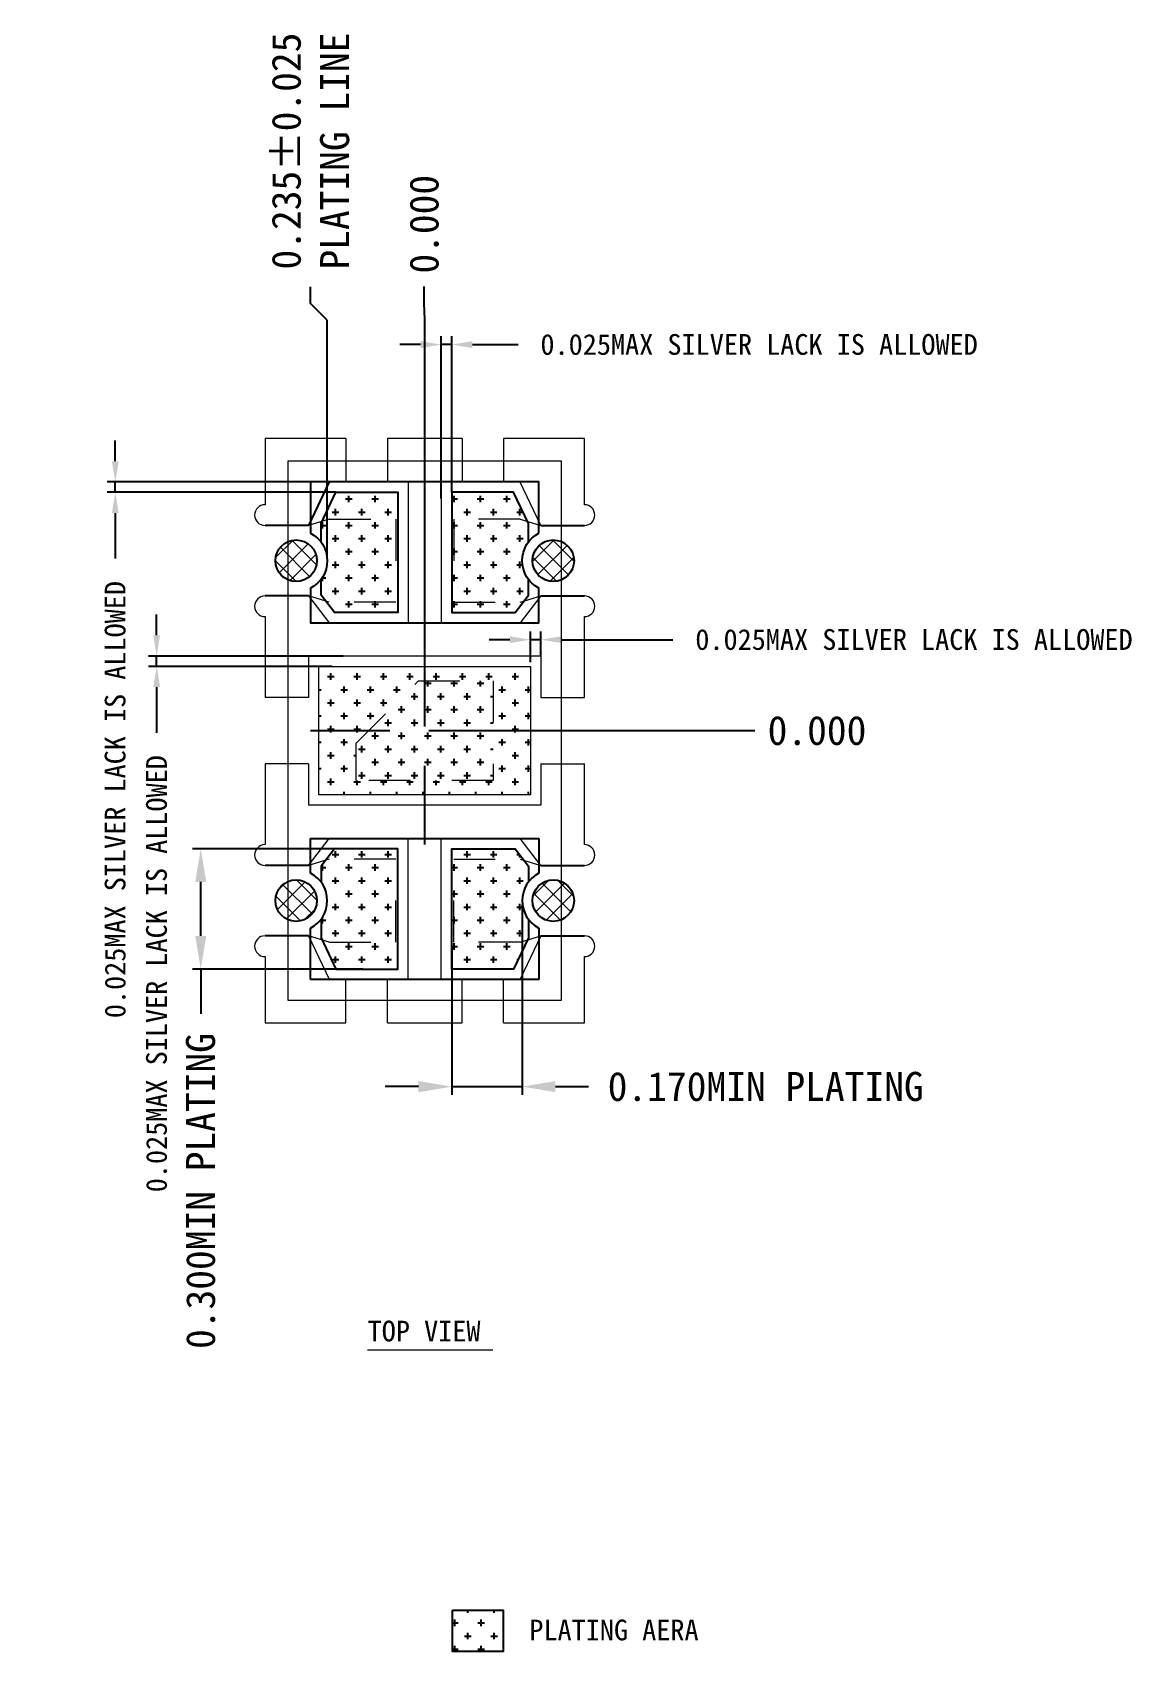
# Model space of a CAD drawing. Extents: x 887.29 to 889.94, y 88.88 to 92.79.
import ezdxf

# ---------------------------------------------------------------- set-up
doc = ezdxf.new("R2010")
doc.units = 0
doc.linetypes.add('CENTER2', pattern=[28.575, 19.05, -3.175, 3.175, -3.175])
doc.linetypes.add('HIDDEN2', pattern=[4.7625, 3.175, -1.5875])
for name, color, linetype in [('BOT', 7, 'Continuous'), ('DIE', 7, 'Continuous'), ('outline', 190, 'Continuous'), ('PLATING', 3, 'Continuous'), ('中心线', 1, 'CENTER2')]:
    doc.layers.add(name, color=color, linetype=linetype)
doc.layers.add('ETCH', color=4, linetype='Continuous', lineweight=15)
doc.layers.add('标注线', color=3, linetype='Continuous', lineweight=9)
doc.styles.get("Standard").update_dxf_attribs({"font": ''})
doc.styles.get('Standard').set_extended_font_data('SimSun')
doc.dimstyles.new('ISO-25', dxfattribs={"dimtxt": 0.05, "dimasz": 0.01, "dimexe": 0.05, "dimexo": 0.05, "dimgap": 0.005, "dimtad": 1, "dimdec": 3, "dimdsep": 46, "dimtxsty": 'Standard', "dimcen": 2.5, "dimadec": 0, "dimazin": 0, "dimtfac": 1, "dimtdec": 3, "dimtmove": 0, "dimatfit": 3, "dimfxl": 1, "dimarcsym": 0})
pattern_1 = [(0, (0.540372, -0.76124), (0.03175, 0.03175), [0.015875, -0.047625]), (90, (0.54831, -0.769176), (-0.03175, 0.03175), [0.015875, -0.047625])]
pattern_2 = [(135, (858.53262, 96.56882), (-0.02245064, -0.02245064), []), (225, (858.53262, 96.56882), (0.02245064, -0.02245064), [])]

# ---------------------------------------------------------------- blocks, each defined once
blk = doc.blocks.new('*D0')
at = {"layer": 'Defpoints', "color": 0, "transparency": 16777216}
for p in [(887.5929, 91.2842), (888.0264, 91.2592), (888.0526, 91.2842)]:
    blk.add_point(p, dxfattribs=at)
at = {"layer": '标注线', "color": 0, "lineweight": -2, "transparency": 16777216}
for p, q in [((887.5929, 91.3342), (887.5929, 91.3842)), ((888.0426, 91.2842), (887.5729, 91.2842)), ((888.0164, 91.2592), (887.5729, 91.2592)), ((887.5929, 91.2592), (887.5929, 91.2842)), ((887.5929, 91.2092), (887.5929, 91.0992))]:
    blk.add_line(p, q, dxfattribs=at)
at = {"layer": '标注线', "color": 0, "transparency": 16777216}
for points in [[(887.5846, 91.3342), (887.6013, 91.3342), (887.5929, 91.2842)], [(887.6013, 91.2092), (887.5846, 91.2092), (887.5929, 91.2592)]]:
    blk.add_solid(points, dxfattribs=at)
at = {"layer": '标注线', "color": 0, "transparency": 16777216, "insert": (887.5929, 90.5179), "char_height": 0.05, "attachment_point": 5, "rotation": 90}
blk.add_mtext('0.025MAX SILVER LACK IS ALLOWED', dxfattribs=at)
blk = doc.blocks.new('*D1')
at = {"layer": 'Defpoints', "color": 0, "transparency": 16777216}
for p in [(888.4942, 91.3237), (888.4942, 91.2592), (888.5192, 91.2742)]:
    blk.add_point(p, dxfattribs=at)
at = {"layer": '标注线', "color": 0, "lineweight": -2, "transparency": 16777216}
for p, q in [((888.4942, 91.2692), (888.4942, 91.3437)), ((888.5192, 91.2842), (888.5192, 91.3437)), ((888.4442, 91.3237), (888.3942, 91.3237)), ((888.5192, 91.3237), (888.4942, 91.3237)), ((888.5692, 91.3237), (888.8376, 91.3237))]:
    blk.add_line(p, q, dxfattribs=at)
at = {"layer": '标注线', "color": 0, "transparency": 16777216}
for points in [[(888.4442, 91.3154), (888.4442, 91.332), (888.4942, 91.3237)], [(888.5692, 91.332), (888.5692, 91.3154), (888.5192, 91.3237)]]:
    blk.add_solid(points, dxfattribs=at)
at = {"layer": '标注线', "color": 0, "transparency": 16777216, "insert": (889.4188, 91.3237), "char_height": 0.05, "attachment_point": 5}
blk.add_mtext('0.025MAX SILVER LACK IS ALLOWED', dxfattribs=at)
blk = doc.blocks.new('*D2')
at = {"layer": 'Defpoints', "color": 0, "transparency": 16777216}
for p in [(887.9642, 92.1748), (888.0042, 91.5142), (888.2392, 91.1042)]:
    blk.add_point(p, dxfattribs=at)
at = {"layer": '标注线', "color": 0, "lineweight": -2, "transparency": 16777216}
for p, q in [((887.9642, 92.1348), (887.9642, 92.1748)), ((888.0042, 92.0948), (887.9642, 92.1348)), ((888.0042, 91.5242), (888.0042, 92.0948))]:
    blk.add_line(p, q, dxfattribs=at)
at = {"layer": '标注线', "color": 0, "transparency": 16777216, "insert": (887.9642, 92.5024), "char_height": 0.07, "attachment_point": 5, "rotation": 90}
blk.add_mtext('\\A1;0.235%%p0.025\\PPLATING LINE', dxfattribs=at)
blk = doc.blocks.new('*D3')
at = {"layer": 'Defpoints', "color": 0, "transparency": 16777216}
for p in [(888.2381, 92.1757), (888.2392, 91.1042), (888.2392, 91.1042)]:
    blk.add_point(p, dxfattribs=at)
at = {"layer": '标注线', "color": 0, "lineweight": -2, "transparency": 16777216}
for p, q in [((888.2381, 92.1357), (888.2381, 92.1757)), ((888.2392, 92.0957), (888.2381, 92.1357)), ((888.2392, 91.1142), (888.2392, 92.0957))]:
    blk.add_line(p, q, dxfattribs=at)
at = {"layer": '标注线', "color": 0, "transparency": 16777216, "insert": (888.2381, 92.3259), "char_height": 0.07, "attachment_point": 5, "rotation": 90}
blk.add_mtext('0.000', dxfattribs=at)
blk = doc.blocks.new('*D4')
at = {"layer": 'Defpoints', "color": 0, "transparency": 16777216}
for p in [(888.2392, 91.1042), (888.2392, 91.1042), (889.0347, 91.1042)]:
    blk.add_point(p, dxfattribs=at)
at = {"layer": '标注线', "color": 0, "lineweight": -2, "transparency": 16777216}
blk.add_line((888.2492, 91.1042), (889.0347, 91.1042), dxfattribs=at)
at = {"layer": '标注线', "color": 0, "transparency": 16777216, "insert": (889.185, 91.1042), "char_height": 0.07, "attachment_point": 5}
blk.add_mtext('0.000', dxfattribs=at)
blk = doc.blocks.new('*D5')
at = {"layer": 'Defpoints', "color": 0, "transparency": 16777216}
for p in [(887.6992, 90.8192), (888.0978, 90.8192), (888.0996, 90.5292)]:
    blk.add_point(p, dxfattribs=at)
at = {"layer": '标注线', "color": 0, "lineweight": -2, "transparency": 16777216}
for p, q in [((888.0878, 90.8192), (887.6792, 90.8192)), ((887.6992, 90.6092), (887.6992, 90.7392)), ((888.0896, 90.5292), (887.6792, 90.5292)), ((887.6992, 90.5292), (887.6992, 90.4208))]:
    blk.add_line(p, q, dxfattribs=at)
at = {"layer": '标注线', "color": 0, "transparency": 16777216}
for points in [[(887.7126, 90.7392), (887.6859, 90.7392), (887.6992, 90.8192)], [(887.6859, 90.6092), (887.7126, 90.6092), (887.6992, 90.5292)]]:
    blk.add_solid(points, dxfattribs=at)
at = {"layer": '标注线', "color": 0, "transparency": 16777216, "insert": (887.6992, 89.9936), "char_height": 0.07, "attachment_point": 5, "rotation": 90}
blk.add_mtext('{\\fSimSun|b0|i0|c0|p34;0.300MIN PLATING}', dxfattribs=at)
blk = doc.blocks.new('*D6')
at = {"layer": 'Defpoints', "color": 0, "transparency": 16777216}
for p in [(888.4742, 90.6942), (888.3042, 90.5942), (888.4742, 90.2454)]:
    blk.add_point(p, dxfattribs=at)
at = {"layer": '标注线', "color": 0, "lineweight": -2, "transparency": 16777216}
for p, q in [((888.4742, 90.6842), (888.4742, 90.2254)), ((888.3042, 90.5842), (888.3042, 90.2254)), ((888.2242, 90.2454), (888.1442, 90.2454)), ((888.3042, 90.2454), (888.4742, 90.2454)), ((888.5542, 90.2454), (888.6342, 90.2454))]:
    blk.add_line(p, q, dxfattribs=at)
at = {"layer": '标注线', "color": 0, "transparency": 16777216}
for points in [[(888.2242, 90.2321), (888.2242, 90.2588), (888.3042, 90.2454)], [(888.5542, 90.2588), (888.5542, 90.2321), (888.4742, 90.2454)]]:
    blk.add_solid(points, dxfattribs=at)
at = {"layer": '标注线', "color": 0, "transparency": 16777216, "insert": (889.0613, 90.2454), "char_height": 0.07, "attachment_point": 5}
blk.add_mtext('0.170{\\fSimSun|b0|i0|c0|p34;MIN PLATING}', dxfattribs=at)
blk = doc.blocks.new('*D7')
at = {"layer": 'Defpoints', "color": 0, "transparency": 16777216}
for p in [(888.2792, 92.0355), (888.2792, 91.6542), (888.3042, 91.6692)]:
    blk.add_point(p, dxfattribs=at)
at = {"layer": '标注线', "color": 0, "lineweight": -2, "transparency": 16777216}
for p, q in [((888.2292, 92.0355), (888.1792, 92.0355)), ((888.2792, 91.6642), (888.2792, 92.0555)), ((888.3042, 92.0355), (888.2792, 92.0355)), ((888.3042, 91.6792), (888.3042, 92.0555)), ((888.3542, 92.0355), (888.4642, 92.0355))]:
    blk.add_line(p, q, dxfattribs=at)
at = {"layer": '标注线', "color": 0, "transparency": 16777216}
for points in [[(888.2292, 92.0272), (888.2292, 92.0438), (888.2792, 92.0355)], [(888.3542, 92.0438), (888.3542, 92.0272), (888.3042, 92.0355)]]:
    blk.add_solid(points, dxfattribs=at)
at = {"layer": '标注线', "color": 0, "transparency": 16777216, "insert": (889.0454, 92.0355), "char_height": 0.05, "attachment_point": 5}
blk.add_mtext('0.025MAX SILVER LACK IS ALLOWED', dxfattribs=at)
blk = doc.blocks.new('*D8')
at = {"layer": 'Defpoints', "color": 0, "transparency": 16777216}
for p in [(887.4932, 91.7042), (888.035, 91.6792), (888.0612, 91.7042)]:
    blk.add_point(p, dxfattribs=at)
at = {"layer": '标注线', "color": 0, "lineweight": -2, "transparency": 16777216}
for p, q in [((887.4932, 91.7542), (887.4932, 91.8042)), ((888.0512, 91.7042), (887.4732, 91.7042)), ((888.025, 91.6792), (887.4732, 91.6792)), ((887.4932, 91.6792), (887.4932, 91.7042)), ((887.4932, 91.6292), (887.4932, 91.5192))]:
    blk.add_line(p, q, dxfattribs=at)
at = {"layer": '标注线', "color": 0, "transparency": 16777216}
for points in [[(887.4848, 91.7542), (887.5015, 91.7542), (887.4932, 91.7042)], [(887.5015, 91.6292), (887.4848, 91.6292), (887.4932, 91.6792)]]:
    blk.add_solid(points, dxfattribs=at)
at = {"layer": '标注线', "color": 0, "transparency": 16777216, "insert": (887.4932, 90.9379), "char_height": 0.05, "attachment_point": 5, "rotation": 90}
blk.add_mtext('0.025MAX SILVER LACK IS ALLOWED', dxfattribs=at)

msp = doc.modelspace()

# ---------------------------------------------------------------- hatches: boundary and pattern name
at = {"layer": 'ETCH', "lineweight": 15}
h = msp.add_hatch(dxfattribs=at)
h.set_pattern_fill('ANSI37', color=6, scale=0.01, angle=90)
h.set_pattern_definition(pattern_2)
h.paths.add_polyline_path([(887.9792, 91.5142, 1), (887.8792, 91.5142, 1)])
h = msp.add_hatch(dxfattribs=at)
h.set_pattern_fill('ANSI37', color=6, scale=0.01, angle=90)
h.set_pattern_definition(pattern_2)
h.paths.add_polyline_path([(888.4992, 91.5142, -1), (888.5992, 91.5142, -1)])
h = msp.add_hatch(dxfattribs=at)
h.set_pattern_fill('ANSI37', color=6, scale=0.01, angle=270)
h.set_pattern_definition(pattern_2)
h.paths.add_polyline_path([(887.9792, 90.6942, -1), (887.8792, 90.6942, -1)])
h = msp.add_hatch(dxfattribs=at)
h.set_pattern_fill('ANSI37', color=6, scale=0.01, angle=270)
h.set_pattern_definition(pattern_2)
h.paths.add_polyline_path([(888.4992, 90.6942, 1), (888.5992, 90.6942, 1)])
at = {"layer": 'PLATING'}
h = msp.add_hatch(dxfattribs=at)
h.set_pattern_fill('CROSS', color=256, scale=0.005, angle=360)
h.set_pattern_definition(pattern_1)
h.paths.add_polyline_path([(888.0092, 91.6142), (888.1692, 91.6142), (888.1692, 91.4142), (888.0092, 91.4142), (888.0002, 91.4169), (888.0215, 91.3892), (888.1742, 91.3892), (888.1742, 91.6792), (888.025, 91.6792), (887.9915, 91.6089)])
h.paths.add_polyline_path([(887.9892, 91.604), (887.9892, 91.5592, -0.411472), (887.9892, 91.4692), (887.9892, 91.4312), (888.0002, 91.4169), (888.0092, 91.4142), (888.1692, 91.4142), (888.1692, 91.6142), (888.0092, 91.6142), (887.9915, 91.6089)])
h = msp.add_hatch(dxfattribs=at)
h.set_pattern_fill('CROSS', color=256, scale=0.005, angle=180)
h.set_pattern_definition(pattern_1)
h.paths.add_polyline_path([(888.4692, 91.6142), (888.3092, 91.6142), (888.3092, 91.4142), (888.4692, 91.4142), (888.4782, 91.4169), (888.4569, 91.3892), (888.3042, 91.3892), (888.3042, 91.6792), (888.4533, 91.6792), (888.4868, 91.6089)])
h.paths.add_polyline_path([(888.4892, 91.604), (888.4892, 91.5592, 0.333333), (888.4892, 91.4692), (888.4892, 91.4312), (888.4782, 91.4169), (888.4692, 91.4142), (888.3092, 91.4142), (888.3092, 91.6142), (888.4692, 91.6142), (888.4868, 91.6089)])
h = msp.add_hatch(dxfattribs=at)
h.set_pattern_fill('CROSS', color=256, scale=0.005)
h.set_pattern_definition([(0, (854.413666, 96.56882), (0.03175, 0.03175), [0.015875, -0.047625]), (90, (854.421603, 96.560884), (-0.03175, 0.03175), [0.015875, -0.047625])])
h.paths.add_polyline_path([(887.9842, 91.2592), (887.9842, 90.9492), (888.4942, 90.9492), (888.4942, 91.2592)])
h.paths.add_polyline_path([(888.0742, 90.9842), (888.0742, 91.0742), (888.2242, 91.2242), (888.4042, 91.2242), (888.4042, 90.9842)], flags=16)
h = msp.add_hatch(dxfattribs=at)
h.set_pattern_fill('CROSS', color=256, scale=0.005)
h.set_pattern_definition(pattern_1)
h.paths.add_polyline_path([(888.1042, 91.1042), (888.2392, 91.1042), (888.2392, 90.9842), (888.0742, 90.9842), (888.0742, 91.0742)])
h.paths.add_polyline_path([(888.2392, 91.2242), (888.4042, 91.2242), (888.4042, 91.1042), (888.2392, 91.1042)])
h.paths.add_polyline_path([(888.2392, 90.9842), (888.2392, 91.1042), (888.4042, 91.1042), (888.4042, 90.9842)])
h.paths.add_polyline_path([(888.1042, 91.1042), (888.2242, 91.2242), (888.2392, 91.2242), (888.2392, 91.1042)])
h = msp.add_hatch(dxfattribs=at)
h.set_pattern_fill('CROSS', color=256, scale=0.005)
h.set_pattern_definition(pattern_1)
h.paths.add_polyline_path([(888.0092, 90.5942), (888.1692, 90.5942), (888.1692, 90.7942), (888.0092, 90.7942), (888.0002, 90.7915), (888.0215, 90.8192), (888.1742, 90.8192), (888.1742, 90.5292), (888.025, 90.5292), (887.9915, 90.5995)])
h.paths.add_polyline_path([(887.9892, 90.6043), (887.9892, 90.6492, 0.411472), (887.9892, 90.7392), (887.9892, 90.7772), (888.0002, 90.7915), (888.0092, 90.7942), (888.1692, 90.7942), (888.1692, 90.5942), (888.0092, 90.5942), (887.9915, 90.5995)])
h = msp.add_hatch(dxfattribs=at)
h.set_pattern_fill('CROSS', color=256, scale=0.005, angle=180)
h.set_pattern_definition(pattern_1)
h.paths.add_polyline_path([(888.4692, 90.5942), (888.3092, 90.5942), (888.3092, 90.7942), (888.4692, 90.7942), (888.4782, 90.7915), (888.4569, 90.8192), (888.3042, 90.8192), (888.3042, 90.5292), (888.4533, 90.5292), (888.4868, 90.5995)])
h.paths.add_polyline_path([(888.4892, 90.6043), (888.4892, 90.6492, -0.333333), (888.4892, 90.7392), (888.4892, 90.7772), (888.4782, 90.7915), (888.4692, 90.7942), (888.3092, 90.7942), (888.3092, 90.5942), (888.4692, 90.5942), (888.4868, 90.5995)])
h = msp.add_hatch(dxfattribs=at)
h.set_pattern_fill('CROSS', color=256, scale=0.005)
h.set_pattern_definition([(0, (637.66909, -12.902104), (0.03175, 0.03175), [0.015875, -0.047625]), (90, (637.677028, -12.91004), (-0.03175, 0.03175), [0.015875, -0.047625])])
h.paths.add_polyline_path([(888.4287, 88.9821), (888.3063, 88.9821), (888.3063, 88.8825), (888.4287, 88.8825)])

# ---------------------------------------------------------------- linework, layer by layer
msp.add_lwpolyline([(888.3063, 88.9821), (888.4287, 88.9821), (888.4287, 88.8825), (888.3063, 88.8825)], close=True)
at = {"layer": 'BOT', "color": 4, "linetype": 'HIDDEN2', "lineweight": 15, "ltscale": 0.01}
for p, q in [((888.0092, 91.6142), (887.9592, 91.5992)), ((888.0092, 91.6142), (888.1692, 91.6142)), ((888.1692, 91.6142), (888.1692, 91.4142)), ((888.4692, 91.6142), (888.3092, 91.6142)), ((888.3092, 91.6142), (888.3092, 91.4142)), ((888.4692, 91.6142), (888.5192, 91.5992)), ((888.0092, 91.4142), (887.9592, 91.4292)), ((888.1692, 91.4142), (888.0092, 91.4142)), ((888.3092, 91.4142), (888.4692, 91.4142)), ((888.4692, 91.4142), (888.5192, 91.4292)), ((888.0092, 90.7942), (887.9592, 90.7792)), ((888.1692, 90.7942), (888.0092, 90.7942)), ((888.1692, 90.5942), (888.1692, 90.7942)), ((888.3092, 90.5942), (888.3092, 90.7942)), ((888.3092, 90.7942), (888.4692, 90.7942)), ((888.4692, 90.7942), (888.5192, 90.7792)), ((888.0092, 90.5942), (887.9592, 90.6092)), ((888.0092, 90.5942), (888.1692, 90.5942)), ((888.4692, 90.5942), (888.3092, 90.5942)), ((888.4692, 90.5942), (888.5192, 90.6092))]:
    msp.add_line(p, q, dxfattribs=at)
msp.add_lwpolyline([(888.2242, 91.2242), (888.4042, 91.2242), (888.4042, 90.9842), (888.0742, 90.9842), (888.0742, 91.0742)], close=True, dxfattribs=at)
at = {"layer": 'DIE', "lineweight": 15}
for p, q in [((888.0492, 91.8092), (888.0492, 91.7042)), ((888.1492, 91.8092), (888.1492, 91.7042)), ((888.3292, 91.8092), (888.3292, 91.704)), ((888.4292, 91.8092), (888.4292, 91.704)), ((888.0492, 91.7042), (888.0092, 91.7042)), ((888.1992, 91.7042), (888.1492, 91.7042)), ((888.1992, 91.704), (888.1992, 91.3642)), ((888.2792, 91.7042), (888.3292, 91.7042)), ((888.2792, 91.704), (888.2792, 91.3642)), ((888.4292, 91.7042), (888.4692, 91.7042)), ((888.5192, 91.5992), (888.4692, 91.704)), ((887.9592, 91.5992), (887.8542, 91.5992)), ((887.9592, 91.4292), (887.8542, 91.4292)), ((887.9592, 91.4292), (888.0092, 91.3642)), ((888.5192, 91.4292), (888.4692, 91.3642)), ((888.5192, 91.4292), (888.6242, 91.4292)), ((888.1992, 91.3642), (888.0092, 91.3642)), ((888.2792, 91.3642), (888.4692, 91.3642)), ((888.5192, 91.2842), (887.9592, 91.2842)), ((887.9592, 91.2842), (887.9592, 91.1842)), ((888.5192, 91.2842), (888.5192, 91.1842)), ((887.9592, 91.1842), (887.8542, 91.1842)), ((888.5192, 91.1842), (888.6242, 91.1842)), ((887.9592, 91.0242), (887.8542, 91.0242)), ((887.9592, 91.0242), (887.9592, 90.9242)), ((888.5192, 91.0242), (888.5192, 90.9242)), ((888.5192, 91.0242), (888.6242, 91.0242)), ((888.5192, 90.9242), (887.9592, 90.9242)), ((887.9592, 90.7792), (888.0092, 90.8442)), ((888.1992, 90.8442), (888.0092, 90.8442)), ((888.1992, 90.5044), (888.1992, 90.8442)), ((888.2792, 90.5044), (888.2792, 90.8442)), ((888.2792, 90.8442), (888.4692, 90.8442)), ((888.5192, 90.7792), (888.4692, 90.8442)), ((887.9592, 90.7792), (887.8542, 90.7792)), ((887.9592, 90.6092), (887.8542, 90.6092)), ((887.9592, 90.6092), (888.0092, 90.5044)), ((888.5192, 90.6092), (888.4692, 90.5044)), ((888.5192, 90.6092), (888.6242, 90.6092)), ((888.0492, 90.5042), (888.0092, 90.5042)), ((888.0492, 90.3992), (888.0492, 90.5044)), ((888.1492, 90.3992), (888.1492, 90.5044)), ((888.1992, 90.5042), (888.1492, 90.5042)), ((888.2792, 90.5042), (888.3292, 90.5042)), ((888.3292, 90.3992), (888.3292, 90.5044)), ((888.4292, 90.3992), (888.4292, 90.5044)), ((888.4292, 90.5042), (888.4692, 90.5042))]:
    msp.add_line(p, q, dxfattribs=at)
at = {"layer": 'DIE'}
for p, q in [((888.0092, 91.7042), (887.9592, 91.5992)), ((887.9592, 91.5992), (887.8542, 91.5992)), ((888.5192, 91.5992), (888.6242, 91.5992)), ((887.9592, 91.4292), (887.8542, 91.4292)), ((888.5192, 91.4292), (888.6242, 91.4292)), ((887.9592, 90.7792), (887.8542, 90.7792)), ((888.5192, 90.7792), (888.6242, 90.7792)), ((887.9592, 90.6092), (887.8542, 90.6092)), ((888.5192, 90.6092), (888.6242, 90.6092))]:
    msp.add_line(p, q, dxfattribs=at)
at = {"layer": 'DIE', "lineweight": 15}
for points in [[(888.0492, 91.8092), (887.8542, 91.8092), (887.8542, 91.6492)], [(888.3292, 91.8092), (888.1492, 91.8092)], [(888.6242, 91.6492), (888.6242, 91.8092), (888.4292, 91.8092)], [(887.8542, 91.3792), (887.8542, 91.1842)], [(888.6242, 91.1842), (888.6242, 91.3792)], [(887.8542, 91.0242), (887.8542, 90.8292)], [(888.6242, 90.8292), (888.6242, 91.0242)], [(887.8542, 90.5592), (887.8542, 90.3992), (888.0492, 90.3992)], [(888.4292, 90.3992), (888.6242, 90.3992), (888.6242, 90.5592)], [(888.1492, 90.3992), (888.3292, 90.3992)]]:
    msp.add_lwpolyline(points, dxfattribs=at)
at = {"layer": 'DIE'}
for centre in [(887.9292, 91.5142), (888.5492, 91.5142), (887.9292, 90.6942), (888.5492, 90.6942)]:
    msp.add_circle(centre, 0.05, dxfattribs=at)
at = {"layer": 'DIE', "lineweight": 15}
for centre, start, end in [((887.8542, 91.6242), 90, 270), ((888.6242, 91.6242), 270, 90), ((887.8542, 91.4042), 90, 270), ((888.6242, 91.4042), 270, 90), ((887.8542, 90.8042), 90, 270), ((888.6242, 90.8042), 270, 90), ((887.8542, 90.5842), 90, 270), ((888.6242, 90.5842), 270, 90)]:
    msp.add_arc(centre, 0.025, start, end, dxfattribs=at)
at = {"layer": 'outline', "color": 6, "lineweight": 15}
msp.add_lwpolyline([(887.9092, 90.4542), (888.5692, 90.4542), (888.5692, 91.7542), (887.9092, 91.7542)], close=True, dxfattribs=at)
at = {"layer": 'PLATING'}
for p, q in [((887.9892, 91.4312), (887.9892, 91.4342)), ((887.9642, 90.7605), (887.9642, 90.8442)), ((887.9642, 90.8442), (888.5142, 90.8442)), ((888.5142, 90.8442), (888.5142, 90.7605)), ((887.9642, 90.5042), (887.9642, 90.6278)), ((888.5142, 90.6278), (888.5142, 90.5042)), ((888.5142, 90.5042), (887.9642, 90.5042))]:
    msp.add_line(p, q, dxfattribs=at)
for points in [[(888.5142, 91.5805), (888.5142, 91.7042), (887.9642, 91.7042), (887.9642, 91.5805)], [(887.9892, 91.5592), (887.9892, 91.604), (888.025, 91.6792), (888.1742, 91.6792), (888.1742, 91.3892), (888.0215, 91.3892), (887.9892, 91.4312), (887.9892, 91.4692)], [(888.4892, 91.5592), (888.4892, 91.604), (888.4533, 91.6792), (888.3042, 91.6792), (888.3042, 91.3892), (888.4569, 91.3892), (888.4892, 91.4312), (888.4892, 91.4692)], [(887.9892, 90.6492), (887.9892, 90.6043), (888.025, 90.5292), (888.1742, 90.5292), (888.1742, 90.8192), (888.0215, 90.8192), (887.9892, 90.7772), (887.9892, 90.7392)], [(888.4892, 90.6492), (888.4892, 90.6043), (888.4533, 90.5292), (888.3042, 90.5292), (888.3042, 90.8192), (888.4569, 90.8192), (888.4892, 90.7772), (888.4892, 90.7392)]]:
    msp.add_lwpolyline(points, dxfattribs=at)
msp.add_lwpolyline([(888.5142, 91.5805), (888.5142, 91.7042), (887.9642, 91.7042), (887.9642, 91.5805, -0.603023), (887.9642, 91.4478), (887.9642, 91.3642), (888.5142, 91.3642), (888.5142, 91.4478, -0.603023)], format="xyb", close=True, dxfattribs=at)
at = {"layer": 'PLATING', "lineweight": 15}
msp.add_lwpolyline([(887.9842, 90.9492), (887.9842, 91.2592), (888.4942, 91.2592), (888.4942, 90.9492)], close=True, dxfattribs=at)
at = {"layer": 'PLATING'}
for centre, start, end in [((887.9292, 90.6942), 297.8181, 62.1819), ((888.5492, 90.6942), 117.8181, 242.1819)]:
    msp.add_arc(centre, 0.075, start, end, dxfattribs=at)
at = {"layer": '中心线', "linetype": 'CENTER2', "ltscale": 0.01}
for p, q in [((888.2392, 90.8292), (888.2392, 91.3792)), ((888.2392, 90.8292), (888.2392, 91.3792)), ((887.9642, 91.1042), (888.5142, 91.1042)), ((887.9642, 91.1042), (888.5142, 91.1042))]:
    msp.add_line(p, q, dxfattribs=at)
at = {"layer": '标注线', "color": 4}
msp.add_line((888.1009, 89.6104), (888.4035, 89.6104), dxfattribs=at)

# ---------------------------------------------------------------- texts
for s, p in [('TOP VIEW', (888.1016, 89.6308)), ('PLATING AERA', (888.4914, 88.9097))]:
    msp.add_text(s, height=0.05, dxfattribs=at).set_placement(p)

# ---------------------------------------------------------------- dimensions: what is measured, and where the dimension line sits
dim = msp.add_ordinate_dim(feature_location=(888.0042, 91.5142), offset=(-0.04, 0.6606), dtype=1, origin=(888.2392, 91.1042), text='<>\\PPLATING LINE', dimstyle='ISO-25', override={"dimtxt": 0.07, "dimasz": 0.02, "dimexe": 0.02, "dimexo": 0.01, "dimgap": 0.03, "dimtad": 0, "dimzin": 0, "dimtxsty": 'Standard', "dimtol": 1, "dimtp": 0.025, "dimtm": 0.025, "dimtolj": 1, "dimtzin": 0}, dxfattribs=at)
dim.commit()
dim.dimension.update_dxf_attribs({"geometry": '*D2', "text_midpoint": (887.9642, 92.5024)})
for offset, dtype, picture, middle in [((-0.0010735834, 1.0715215084), 1, '*D3', (888.2380911742, 92.3259288087)), ((0.795555044, 0), 0, '*D4', (889.1849711982, 91.1041559036))]:
    dim = msp.add_ordinate_dim(feature_location=(888.2391647575, 91.1041559036), offset=offset, dtype=dtype, origin=(888.2391647575, 91.1041559036), dimstyle='ISO-25', override={"dimtxt": 0.07, "dimasz": 0.02, "dimexe": 0.02, "dimexo": 0.01, "dimgap": 0.03, "dimtad": 0, "dimzin": 0}, dxfattribs=at)
    dim.commit()
    dim.dimension.update_dxf_attribs({"geometry": picture, "text_midpoint": middle})
for base, p1, p2, angle, text, override, picture, middle in [((888.2792, 92.0355), (888.3042, 91.6692, 0.2512), (888.2792, 91.6542), 180, '<>MAX SILVER LACK IS ALLOWED', {"dimtxt": 0.05, "dimasz": 0.05, "dimexe": 0.02, "dimexo": 0.01, "dimgap": 0.03, "dimtad": 0, "dimzin": 0}, '*D7', (889.0454, 92.0355)), ((887.4932, 91.7042), (888.035, 91.6792, 0.2512), (888.0612, 91.7042), 90, '<>MAX SILVER LACK IS ALLOWED', {"dimtxt": 0.05, "dimasz": 0.05, "dimexe": 0.02, "dimexo": 0.01, "dimgap": 0.03, "dimtad": 0, "dimzin": 0}, '*D8', (887.4932, 90.9379)), ((888.4942, 91.3237), (888.5192, 91.2742, 0.2512), (888.4942, 91.2592), 180, '<>MAX SILVER LACK IS ALLOWED', {"dimtxt": 0.05, "dimasz": 0.05, "dimexe": 0.02, "dimexo": 0.01, "dimgap": 0.03, "dimtad": 0, "dimzin": 0}, '*D1', (889.4188, 91.3237)), ((887.5929, 91.2842), (888.0264, 91.2592, 0.2512), (888.0526, 91.2842, 0.2512), 90, '<>MAX SILVER LACK IS ALLOWED', {"dimtxt": 0.05, "dimasz": 0.05, "dimexe": 0.02, "dimexo": 0.01, "dimgap": 0.03, "dimtad": 0, "dimzin": 0}, '*D0', (887.5929, 90.5179)), ((887.6992, 90.8192), (888.0996, 90.5292), (888.0978, 90.8192), 90, '{\\fSimSun|b0|i0|c0|p34;0.300MIN PLATING}', {"dimtxt": 0.07, "dimasz": 0.08, "dimexe": 0.02, "dimexo": 0.01, "dimgap": 0.03, "dimtad": 0, "dimzin": 0, "dimtxsty": 'Standard'}, '*D5', (887.6992, 89.9936))]:
    dim = msp.add_linear_dim(base=base, p1=p1, p2=p2, angle=angle, text=text, dimstyle='ISO-25', override=override, dxfattribs=at)
    dim.commit()
    dim.dimension.update_dxf_attribs({"geometry": picture, "text_midpoint": middle, "dimtype": 128})
dim = msp.add_linear_dim(base=(888.4742, 90.2454), p1=(888.3042, 90.5942), p2=(888.4742, 90.6942), text='<>{\\fSimSun|b0|i0|c0|p34;MIN PLATING}', dimstyle='ISO-25', override={"dimtxt": 0.07, "dimasz": 0.08, "dimexe": 0.02, "dimexo": 0.01, "dimgap": 0.03, "dimtad": 0, "dimzin": 0, "dimtxsty": 'Standard'}, dxfattribs=at)
dim.commit()
dim.dimension.update_dxf_attribs({"geometry": '*D6', "text_midpoint": (889.0613, 90.2454), "dimtype": 128})

doc.saveas('drawing.dxf')
